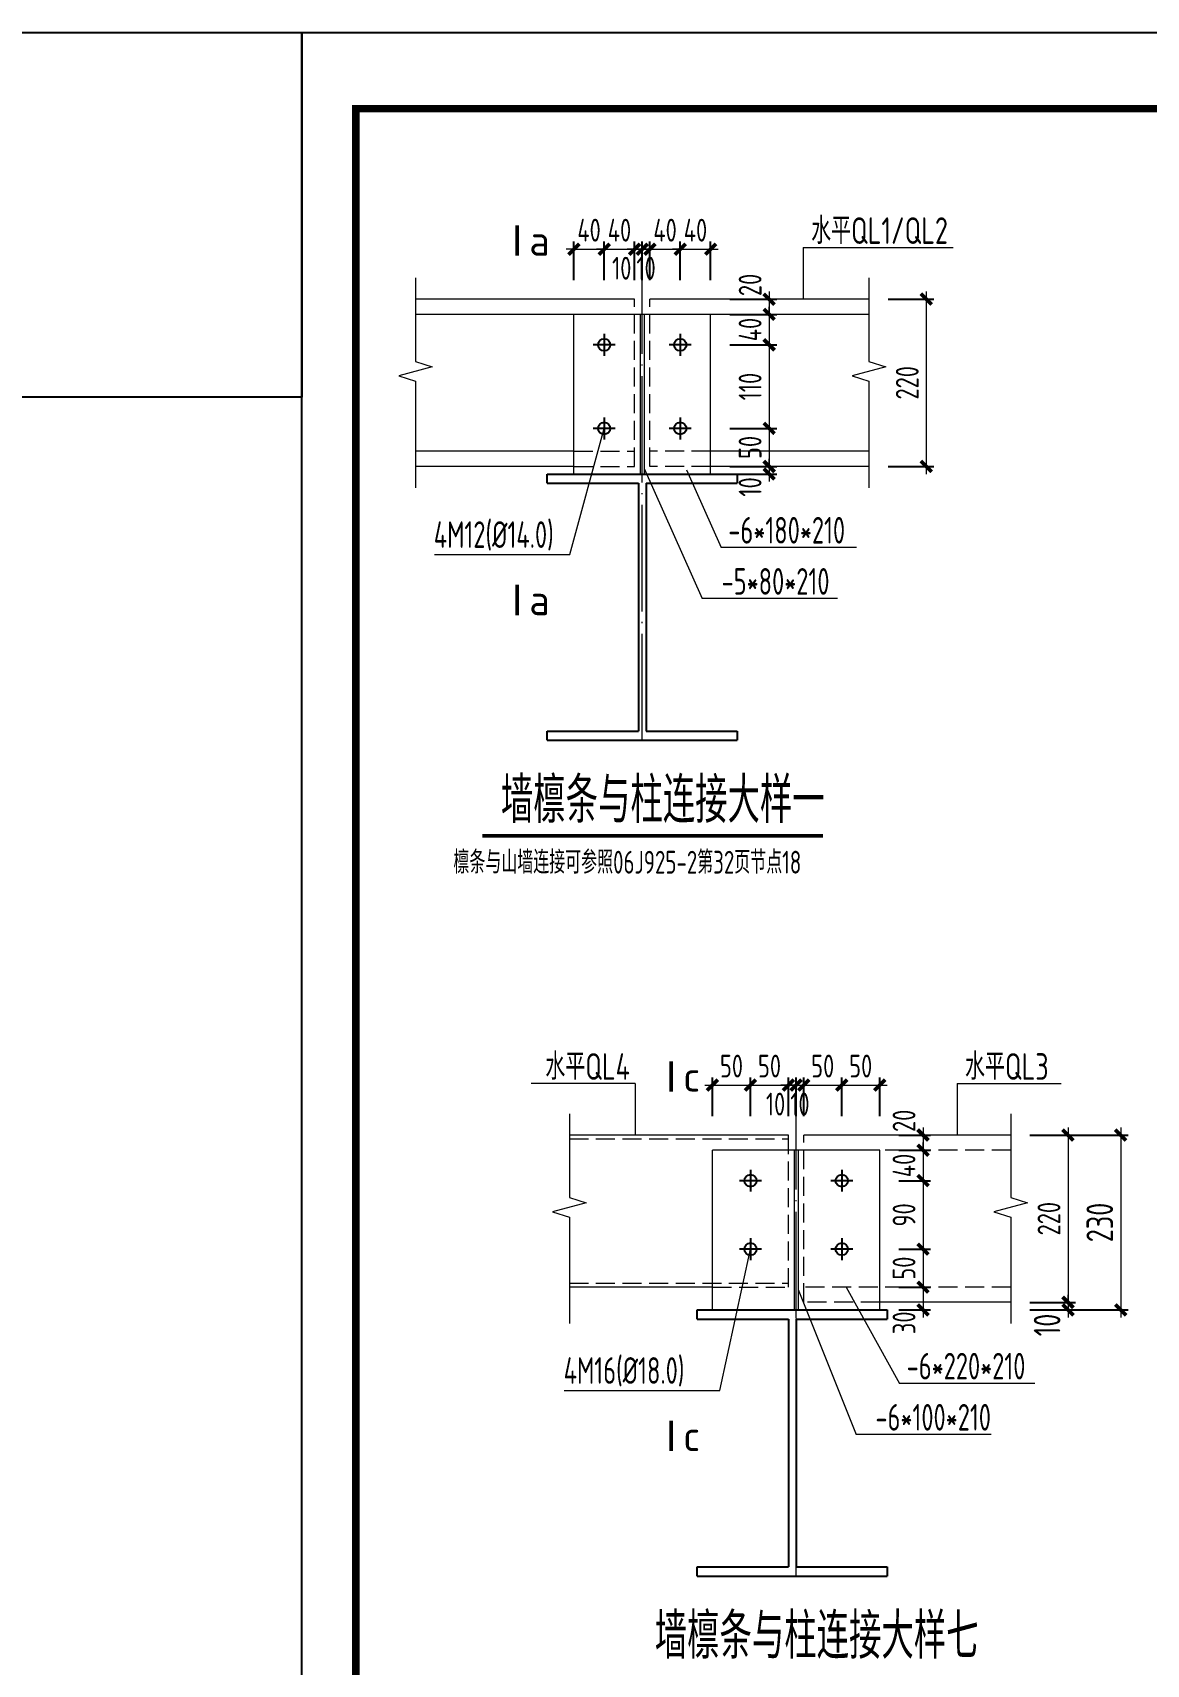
# Model space of a CAD drawing. Extents: x -2746917 to -971774, y -3334247 to -3250358.
# Drawn here: x -1502026 to -1487374, y -3295632 to -3274173 of the extents above; entities that cross this region are included whole.
import ezdxf

# ---------------------------------------------------------------- set-up
doc = ezdxf.new("R2010")
doc.units = 0
doc.header["$LTSCALE"] = 1000
doc.header["$MEASUREMENT"] = 0
doc.header["$PDMODE"] = 35
doc.linetypes.add('DASH', pattern=[0.35, 0.25, -0.1])
doc.linetypes.add('DOTE', pattern=[2.42, 2, -0.2, 0.02, -0.2])
doc.layers.get('0').update_dxf_attribs({"linetype": 'CONTINUOUS'})
doc.layers.get('Defpoints').update_dxf_attribs({"linetype": 'CONTINUOUS'})
for name, color, linetype in [('AXIS', 253, 'DOTE'), ('COLU', 7, 'CONTINUOUS'), ('DIM', 3, 'CONTINUOUS'), ('NUM', 7, 'CONTINUOUS'), ('PUB_TITLE', 4, 'CONTINUOUS'), ('TEXT', 7, 'CONTINUOUS'), ('THICK', 6, 'CONTINUOUS'), ('THIN', 7, 'CONTINUOUS')]:
    doc.layers.add(name, color=color, linetype=linetype)
doc.layers.add('BEAM', color=7, linetype='CONTINUOUS', lineweight=13)
doc.layers.add('yichutu', color=7, linetype='CONTINUOUS', true_color=0xffffff, plot=False)
doc.styles.add('TSSD_Dimension', font='tssdeng.shx', dxfattribs={"width": 0.75, "bigfont": 'Hztxt.shx'})
doc.styles.add('TSSD_Label', font='tssdeng.shx', dxfattribs={"width": 0.75, "bigfont": 'hztxt.shx'})
doc.styles.add('TSSD_Rein', font='Tssdeng.shx', dxfattribs={"width": 0.75, "bigfont": 'hztxt.shx'})
doc.styles.add('正文', font='romans.shx', dxfattribs={"width": 0.71, "bigfont": 'hztxt.shx'})
doc.dimstyles.new('TSSD_10_100', dxfattribs={"dimtxt": 350, "dimasz": 100, "dimexe": 100, "dimexo": 250, "dimgap": 100, "dimtad": 1, "dimdec": 0, "dimlfac": 0.1, "dimzin": 0, "dimdsep": 46, "dimtxsty": 'TSSD_Dimension', "dimblk": 'ARCHTICK', "dimcen": 0, "dimdle": 100, "dimclrt": 7, "dimadec": 0, "dimazin": 0, "dimtfac": 1, "dimtdec": 0, "dimtix": 1, "dimtmove": 2, "dimatfit": 3, "dimldrblk": 'ARCHTICK', "dimfxl": 1, "dimtolj": 1, "dimtzin": 0, "dimlwd": 5, "dimarcsym": 0})

# ---------------------------------------------------------------- blocks, each defined once
blk = doc.blocks.new('A$C5D1D5D61')
at = {"layer": 'COLU', "linetype": 'ByBlock'}
for p, q in [((-57.7, 22.6), (192.3, 22.6)), ((-57.7, 10.6), (-57.7, 22.6)), ((192.3, 22.6), (192.3, 10.6)), ((-57.7, 10.6), (62.3, 10.6)), ((62.3, 10.6), (62.3, -315.4)), ((72.3, 10.6), (72.3, -315.4)), ((72.3, 10.6), (192.3, 10.6)), ((-57.7, -315.4), (62.3, -315.4)), ((-57.7, -327.4), (-57.7, -315.4)), ((72.3, -315.4), (192.3, -315.4)), ((192.3, -315.4), (192.3, -327.4)), ((-57.7, -327.4), (192.3, -327.4))]:
    blk.add_line(p, q, dxfattribs=at)
blk = doc.blocks.new('A$C3073000E')
at = {"layer": 'THIN', "color": 1}
for p, q in [((116, 1), (-172, 1)), ((-28, 145), (-28, -143))]:
    blk.add_line(p, q, dxfattribs=at)
blk.add_circle((-28, 1), 80, dxfattribs=at)
blk = doc.blocks.new('_ArchTick')
at = {"color": 0, "const_width": 0.5}
blk.add_lwpolyline([(-0.71, -0.71), (0.71, 0.71)], dxfattribs=at)
blk = doc.blocks.new('*D1969')
at = {"layer": 'Defpoints', "color": 0}
for p in [(-1491023, -3277678), (-1491023, -3279878), (-1490270, -3279878)]:
    blk.add_point(p, dxfattribs=at)
at = {"layer": 'DIM', "color": 0, "lineweight": 5}
blk.add_line((-1490270, -3277578), (-1490270, -3279978), dxfattribs=at)
at = {"layer": 'DIM', "color": 0, "lineweight": -2}
for p, q in [((-1490773, -3277678), (-1490170, -3277678)), ((-1490773, -3279878), (-1490170, -3279878))]:
    blk.add_line(p, q, dxfattribs=at)
at = {"layer": 'DIM', "color": 0, "lineweight": 5, "xscale": 100, "yscale": 100, "zscale": 100}
for p, rotation in [((-1490270, -3277678), 90), ((-1490270, -3279878), 270)]:
    blk.add_blockref('_ArchTick', p, dxfattribs=dict(at, rotation=rotation))
at = {"layer": 'DIM', "color": 7, "insert": (-1490520, -3278778), "char_height": 300, "attachment_point": 5, "rotation": 90, "style": 'TSSD_Dimension'}
blk.add_mtext('\\A1;220', dxfattribs=at)
blk = doc.blocks.new('*D1982')
at = {"layer": 'Defpoints', "color": 0}
for p in [(-1493106, -3277678), (-1493106, -3277878), (-1492337, -3277878)]:
    blk.add_point(p, dxfattribs=at)
at = {"layer": 'DIM', "color": 0, "lineweight": 5}
blk.add_line((-1492337, -3277578), (-1492337, -3277978), dxfattribs=at)
at = {"layer": 'DIM', "color": 0, "lineweight": -2}
for p, q in [((-1492856, -3277678), (-1492237, -3277678)), ((-1492856, -3277878), (-1492237, -3277878))]:
    blk.add_line(p, q, dxfattribs=at)
at = {"layer": 'DIM', "color": 0, "lineweight": 5, "xscale": 100, "yscale": 100, "zscale": 100}
for p, rotation in [((-1492337, -3277678), 90), ((-1492337, -3277878), 270)]:
    blk.add_blockref('_ArchTick', p, dxfattribs=dict(at, rotation=rotation))
at = {"layer": 'DIM', "color": 7, "insert": (-1492587, -3277491), "char_height": 300, "attachment_point": 5, "rotation": 90, "style": 'TSSD_Dimension'}
blk.add_mtext('\\A1;20', dxfattribs=at)
blk = doc.blocks.new('*D1983')
at = {"layer": 'Defpoints', "color": 0}
for p in [(-1493106, -3277878), (-1493106, -3278278), (-1492337, -3278278)]:
    blk.add_point(p, dxfattribs=at)
at = {"layer": 'DIM', "color": 0, "lineweight": 5}
for p, q in [((-1492337, -3277878), (-1492337, -3277778)), ((-1492337, -3277878), (-1492337, -3278278)), ((-1492337, -3278278), (-1492337, -3278378))]:
    blk.add_line(p, q, dxfattribs=at)
at = {"layer": 'DIM', "color": 0, "lineweight": -2}
for p, q in [((-1492856, -3277878), (-1492237, -3277878)), ((-1492856, -3278278), (-1492237, -3278278))]:
    blk.add_line(p, q, dxfattribs=at)
at = {"layer": 'DIM', "color": 0, "lineweight": 5, "xscale": 100, "yscale": 100, "zscale": 100}
for p, rotation in [((-1492337, -3277878), 270), ((-1492337, -3278278), 90)]:
    blk.add_blockref('_ArchTick', p, dxfattribs=dict(at, rotation=rotation))
at = {"layer": 'DIM', "color": 7, "insert": (-1492587, -3278078), "char_height": 300, "attachment_point": 5, "rotation": 90, "style": 'TSSD_Dimension'}
blk.add_mtext('\\A1;40', dxfattribs=at)
blk = doc.blocks.new('*D1984')
at = {"layer": 'Defpoints', "color": 0}
for p in [(-1493106, -3278278), (-1493106, -3279378), (-1492337, -3279378)]:
    blk.add_point(p, dxfattribs=at)
at = {"layer": 'DIM', "color": 0, "lineweight": -2}
for p, q in [((-1492856, -3278278), (-1492237, -3278278)), ((-1492856, -3279378), (-1492237, -3279378))]:
    blk.add_line(p, q, dxfattribs=at)
at = {"layer": 'DIM', "color": 0, "lineweight": 5}
blk.add_line((-1492337, -3278178), (-1492337, -3279478), dxfattribs=at)
at = {"layer": 'DIM', "color": 0, "lineweight": 5, "xscale": 100, "yscale": 100, "zscale": 100}
for p, rotation in [((-1492337, -3278278), 90), ((-1492337, -3279378), 270)]:
    blk.add_blockref('_ArchTick', p, dxfattribs=dict(at, rotation=rotation))
at = {"layer": 'DIM', "color": 7, "insert": (-1492587, -3278828), "char_height": 300, "attachment_point": 5, "rotation": 90, "style": 'TSSD_Dimension'}
blk.add_mtext('\\A1;110', dxfattribs=at)
blk = doc.blocks.new('*D1985')
at = {"layer": 'Defpoints', "color": 0}
for p in [(-1493106, -3279378), (-1493106, -3279878), (-1492337, -3279878)]:
    blk.add_point(p, dxfattribs=at)
at = {"layer": 'DIM', "color": 0, "lineweight": 5}
blk.add_line((-1492337, -3279278), (-1492337, -3279978), dxfattribs=at)
at = {"layer": 'DIM', "color": 0, "lineweight": -2}
for p, q in [((-1492856, -3279378), (-1492237, -3279378)), ((-1492856, -3279878), (-1492237, -3279878))]:
    blk.add_line(p, q, dxfattribs=at)
at = {"layer": 'DIM', "color": 0, "lineweight": 5, "xscale": 100, "yscale": 100, "zscale": 100}
for p, rotation in [((-1492337, -3279378), 90), ((-1492337, -3279878), 270)]:
    blk.add_blockref('_ArchTick', p, dxfattribs=dict(at, rotation=rotation))
at = {"layer": 'DIM', "color": 7, "insert": (-1492587, -3279628), "char_height": 300, "attachment_point": 5, "rotation": 90, "style": 'TSSD_Dimension'}
blk.add_mtext('\\A1;50', dxfattribs=at)
blk = doc.blocks.new('*D1986')
at = {"layer": 'Defpoints', "color": 0}
for p in [(-1493106, -3279878), (-1493106, -3279978), (-1492337, -3279978)]:
    blk.add_point(p, dxfattribs=at)
at = {"layer": 'DIM', "color": 0, "lineweight": 5}
for p, q in [((-1492337, -3279878), (-1492337, -3279778)), ((-1492337, -3279878), (-1492337, -3279978)), ((-1492337, -3279978), (-1492337, -3280078))]:
    blk.add_line(p, q, dxfattribs=at)
at = {"layer": 'DIM', "color": 0, "lineweight": -2}
for p, q in [((-1492856, -3279878), (-1492237, -3279878)), ((-1492856, -3279978), (-1492237, -3279978))]:
    blk.add_line(p, q, dxfattribs=at)
at = {"layer": 'DIM', "color": 0, "lineweight": 5, "xscale": 100, "yscale": 100, "zscale": 100}
for p, rotation in [((-1492337, -3279878), 270), ((-1492337, -3279978), 90)]:
    blk.add_blockref('_ArchTick', p, dxfattribs=dict(at, rotation=rotation))
at = {"layer": 'DIM', "color": 7, "insert": (-1492587, -3280148), "char_height": 300, "attachment_point": 5, "rotation": 90, "style": 'TSSD_Dimension'}
blk.add_mtext('\\A1;10', dxfattribs=at)
blk = doc.blocks.new('*D1992')
at = {"layer": 'Defpoints', "color": 0}
for p in [(-1494506, -3277021), (-1494906, -3277678), (-1494506, -3277678)]:
    blk.add_point(p, dxfattribs=at)
at = {"layer": 'DIM', "color": 0, "lineweight": -2}
for p, q in [((-1494906, -3277428), (-1494906, -3276921)), ((-1494506, -3277428), (-1494506, -3276921))]:
    blk.add_line(p, q, dxfattribs=at)
at = {"layer": 'DIM', "color": 0, "lineweight": 5}
for p, q in [((-1494906, -3277021), (-1495006, -3277021)), ((-1494906, -3277021), (-1494506, -3277021)), ((-1494506, -3277021), (-1494406, -3277021))]:
    blk.add_line(p, q, dxfattribs=at)
at = {"layer": 'DIM', "color": 0, "lineweight": 5, "xscale": 100, "yscale": 100, "zscale": 100}
blk.add_blockref('_ArchTick', (-1494906, -3277021), dxfattribs=at)
at = {"layer": 'DIM', "color": 0, "lineweight": 5, "xscale": 100, "yscale": 100, "zscale": 100, "rotation": 180}
blk.add_blockref('_ArchTick', (-1494506, -3277021), dxfattribs=at)
at = {"layer": 'DIM', "color": 7, "insert": (-1494706, -3276771), "char_height": 300, "attachment_point": 5, "style": 'TSSD_Dimension'}
blk.add_mtext('\\A1;40', dxfattribs=at)
blk = doc.blocks.new('*D1993')
at = {"layer": 'Defpoints', "color": 0}
for p in [(-1494106, -3277021), (-1494506, -3277678), (-1494106, -3277678)]:
    blk.add_point(p, dxfattribs=at)
at = {"layer": 'DIM', "color": 0, "lineweight": -2}
for p, q in [((-1494506, -3277428), (-1494506, -3276921)), ((-1494106, -3277428), (-1494106, -3276921))]:
    blk.add_line(p, q, dxfattribs=at)
at = {"layer": 'DIM', "color": 0, "lineweight": 5}
for p, q in [((-1494506, -3277021), (-1494606, -3277021)), ((-1494506, -3277021), (-1494106, -3277021)), ((-1494106, -3277021), (-1494006, -3277021))]:
    blk.add_line(p, q, dxfattribs=at)
at = {"layer": 'DIM', "color": 0, "lineweight": 5, "xscale": 100, "yscale": 100, "zscale": 100}
blk.add_blockref('_ArchTick', (-1494506, -3277021), dxfattribs=at)
at = {"layer": 'DIM', "color": 0, "lineweight": 5, "xscale": 100, "yscale": 100, "zscale": 100, "rotation": 180}
blk.add_blockref('_ArchTick', (-1494106, -3277021), dxfattribs=at)
at = {"layer": 'DIM', "color": 7, "insert": (-1494306, -3276771), "char_height": 300, "attachment_point": 5, "style": 'TSSD_Dimension'}
blk.add_mtext('\\A1;40', dxfattribs=at)
blk = doc.blocks.new('*D1994')
at = {"layer": 'Defpoints', "color": 0}
for p in [(-1494006, -3277021), (-1494106, -3277678), (-1494006, -3277678)]:
    blk.add_point(p, dxfattribs=at)
at = {"layer": 'DIM', "color": 0, "lineweight": -2}
for p, q in [((-1494106, -3277428), (-1494106, -3276921)), ((-1494006, -3277428), (-1494006, -3276921))]:
    blk.add_line(p, q, dxfattribs=at)
at = {"layer": 'DIM', "color": 0, "lineweight": 5}
for p, q in [((-1494106, -3277021), (-1494206, -3277021)), ((-1494106, -3277021), (-1494006, -3277021)), ((-1494006, -3277021), (-1493906, -3277021))]:
    blk.add_line(p, q, dxfattribs=at)
at = {"layer": 'DIM', "color": 0, "lineweight": 5, "xscale": 100, "yscale": 100, "zscale": 100}
blk.add_blockref('_ArchTick', (-1494106, -3277021), dxfattribs=at)
at = {"layer": 'DIM', "color": 0, "lineweight": 5, "xscale": 100, "yscale": 100, "zscale": 100, "rotation": 180}
blk.add_blockref('_ArchTick', (-1494006, -3277021), dxfattribs=at)
at = {"layer": 'DIM', "color": 7, "insert": (-1494276, -3277271), "char_height": 300, "attachment_point": 5, "style": 'TSSD_Dimension'}
blk.add_mtext('\\A1;10', dxfattribs=at)
blk = doc.blocks.new('*D1995')
at = {"layer": 'Defpoints', "color": 0}
for p in [(-1493906, -3277021), (-1494006, -3277678), (-1493906, -3277678)]:
    blk.add_point(p, dxfattribs=at)
at = {"layer": 'DIM', "color": 0, "lineweight": -2}
for p, q in [((-1494006, -3277428), (-1494006, -3276921)), ((-1493906, -3277428), (-1493906, -3276921))]:
    blk.add_line(p, q, dxfattribs=at)
at = {"layer": 'DIM', "color": 0, "lineweight": 5}
for p, q in [((-1494006, -3277021), (-1494106, -3277021)), ((-1494006, -3277021), (-1493906, -3277021)), ((-1493906, -3277021), (-1493806, -3277021))]:
    blk.add_line(p, q, dxfattribs=at)
at = {"layer": 'DIM', "color": 0, "lineweight": 5, "xscale": 100, "yscale": 100, "zscale": 100}
blk.add_blockref('_ArchTick', (-1494006, -3277021), dxfattribs=at)
at = {"layer": 'DIM', "color": 0, "lineweight": 5, "xscale": 100, "yscale": 100, "zscale": 100, "rotation": 180}
blk.add_blockref('_ArchTick', (-1493906, -3277021), dxfattribs=at)
at = {"layer": 'DIM', "color": 7, "insert": (-1493956, -3277271), "char_height": 300, "attachment_point": 5, "style": 'TSSD_Dimension'}
blk.add_mtext('\\A1;10', dxfattribs=at)
blk = doc.blocks.new('*D1996')
at = {"layer": 'Defpoints', "color": 0}
for p in [(-1493506, -3277021), (-1493906, -3277678), (-1493506, -3277678)]:
    blk.add_point(p, dxfattribs=at)
at = {"layer": 'DIM', "color": 0, "lineweight": -2}
for p, q in [((-1493906, -3277428), (-1493906, -3276921)), ((-1493506, -3277428), (-1493506, -3276921))]:
    blk.add_line(p, q, dxfattribs=at)
at = {"layer": 'DIM', "color": 0, "lineweight": 5}
for p, q in [((-1493906, -3277021), (-1494006, -3277021)), ((-1493906, -3277021), (-1493506, -3277021)), ((-1493506, -3277021), (-1493406, -3277021))]:
    blk.add_line(p, q, dxfattribs=at)
at = {"layer": 'DIM', "color": 0, "lineweight": 5, "xscale": 100, "yscale": 100, "zscale": 100}
blk.add_blockref('_ArchTick', (-1493906, -3277021), dxfattribs=at)
at = {"layer": 'DIM', "color": 0, "lineweight": 5, "xscale": 100, "yscale": 100, "zscale": 100, "rotation": 180}
blk.add_blockref('_ArchTick', (-1493506, -3277021), dxfattribs=at)
at = {"layer": 'DIM', "color": 7, "insert": (-1493706, -3276771), "char_height": 300, "attachment_point": 5, "style": 'TSSD_Dimension'}
blk.add_mtext('\\A1;40', dxfattribs=at)
blk = doc.blocks.new('*D1997')
at = {"layer": 'Defpoints', "color": 0}
for p in [(-1493106, -3277021), (-1493506, -3277678), (-1493106, -3277678)]:
    blk.add_point(p, dxfattribs=at)
at = {"layer": 'DIM', "color": 0, "lineweight": -2}
for p, q in [((-1493506, -3277428), (-1493506, -3276921)), ((-1493106, -3277428), (-1493106, -3276921))]:
    blk.add_line(p, q, dxfattribs=at)
at = {"layer": 'DIM', "color": 0, "lineweight": 5}
for p, q in [((-1493506, -3277021), (-1493606, -3277021)), ((-1493506, -3277021), (-1493106, -3277021)), ((-1493106, -3277021), (-1493006, -3277021))]:
    blk.add_line(p, q, dxfattribs=at)
at = {"layer": 'DIM', "color": 0, "lineweight": 5, "xscale": 100, "yscale": 100, "zscale": 100}
blk.add_blockref('_ArchTick', (-1493506, -3277021), dxfattribs=at)
at = {"layer": 'DIM', "color": 0, "lineweight": 5, "xscale": 100, "yscale": 100, "zscale": 100, "rotation": 180}
blk.add_blockref('_ArchTick', (-1493106, -3277021), dxfattribs=at)
at = {"layer": 'DIM', "color": 7, "insert": (-1493306, -3276771), "char_height": 300, "attachment_point": 5, "style": 'TSSD_Dimension'}
blk.add_mtext('\\A1;40', dxfattribs=at)
blk = doc.blocks.new('*D2216')
at = {"layer": 'Defpoints', "color": 0}
for p in [(-1489159, -3288671), (-1489159, -3290871, 173), (-1488405, -3290871)]:
    blk.add_point(p, dxfattribs=at)
at = {"layer": 'DIM', "color": 0, "lineweight": 5}
blk.add_line((-1488405, -3288571), (-1488405, -3290971), dxfattribs=at)
at = {"layer": 'DIM', "color": 0, "lineweight": -2}
for p, q in [((-1488909, -3288671), (-1488305, -3288671)), ((-1488909, -3290871), (-1488305, -3290871))]:
    blk.add_line(p, q, dxfattribs=at)
at = {"layer": 'DIM', "color": 0, "lineweight": 5, "xscale": 100, "yscale": 100, "zscale": 100}
for p, rotation in [((-1488405, -3288671), 90), ((-1488405, -3290871), 270)]:
    blk.add_blockref('_ArchTick', p, dxfattribs=dict(at, rotation=rotation))
at = {"layer": 'DIM', "color": 7, "insert": (-1488655, -3289771), "char_height": 300, "attachment_point": 5, "rotation": 90, "style": 'TSSD_Dimension'}
blk.add_mtext('\\A1;220', dxfattribs=at)
blk = doc.blocks.new('*D2217')
at = {"layer": 'Defpoints', "color": 0}
for p in [(-1490882, -3288671), (-1490882, -3288871), (-1490312, -3288871)]:
    blk.add_point(p, dxfattribs=at)
at = {"layer": 'DIM', "color": 0, "lineweight": 5}
blk.add_line((-1490312, -3288571), (-1490312, -3288971), dxfattribs=at)
at = {"layer": 'DIM', "color": 0, "lineweight": -2}
for p, q in [((-1490632, -3288671), (-1490212, -3288671)), ((-1490632, -3288871), (-1490212, -3288871))]:
    blk.add_line(p, q, dxfattribs=at)
at = {"layer": 'DIM', "color": 0, "lineweight": 5, "xscale": 100, "yscale": 100, "zscale": 100}
for p, rotation in [((-1490312, -3288671), 90), ((-1490312, -3288871), 270)]:
    blk.add_blockref('_ArchTick', p, dxfattribs=dict(at, rotation=rotation))
at = {"layer": 'DIM', "color": 7, "insert": (-1490562, -3288484), "char_height": 300, "attachment_point": 5, "rotation": 90, "style": 'TSSD_Dimension'}
blk.add_mtext('\\A1;20', dxfattribs=at)
blk = doc.blocks.new('*D2218')
at = {"layer": 'Defpoints', "color": 0}
for p in [(-1490882, -3288871), (-1490882, -3289271), (-1490312, -3289271)]:
    blk.add_point(p, dxfattribs=at)
at = {"layer": 'DIM', "color": 0, "lineweight": 5}
for p, q in [((-1490312, -3288871), (-1490312, -3288771)), ((-1490312, -3288871), (-1490312, -3289271)), ((-1490312, -3289271), (-1490312, -3289371))]:
    blk.add_line(p, q, dxfattribs=at)
at = {"layer": 'DIM', "color": 0, "lineweight": -2}
for p, q in [((-1490632, -3288871), (-1490212, -3288871)), ((-1490632, -3289271), (-1490212, -3289271))]:
    blk.add_line(p, q, dxfattribs=at)
at = {"layer": 'DIM', "color": 0, "lineweight": 5, "xscale": 100, "yscale": 100, "zscale": 100}
for p, rotation in [((-1490312, -3288871), 270), ((-1490312, -3289271), 90)]:
    blk.add_blockref('_ArchTick', p, dxfattribs=dict(at, rotation=rotation))
at = {"layer": 'DIM', "color": 7, "insert": (-1490562, -3289071), "char_height": 300, "attachment_point": 5, "rotation": 90, "style": 'TSSD_Dimension'}
blk.add_mtext('\\A1;40', dxfattribs=at)
blk = doc.blocks.new('*D2219')
at = {"layer": 'Defpoints', "color": 0}
for p in [(-1490882, -3289271), (-1490882, -3290171), (-1490312, -3290171)]:
    blk.add_point(p, dxfattribs=at)
at = {"layer": 'DIM', "color": 0, "lineweight": 5}
blk.add_line((-1490312, -3289171), (-1490312, -3290271), dxfattribs=at)
at = {"layer": 'DIM', "color": 0, "lineweight": -2}
for p, q in [((-1490632, -3289271), (-1490212, -3289271)), ((-1490632, -3290171), (-1490212, -3290171))]:
    blk.add_line(p, q, dxfattribs=at)
at = {"layer": 'DIM', "color": 0, "lineweight": 5, "xscale": 100, "yscale": 100, "zscale": 100}
for p, rotation in [((-1490312, -3289271), 90), ((-1490312, -3290171), 270)]:
    blk.add_blockref('_ArchTick', p, dxfattribs=dict(at, rotation=rotation))
at = {"layer": 'DIM', "color": 7, "insert": (-1490562, -3289721), "char_height": 300, "attachment_point": 5, "rotation": 90, "style": 'TSSD_Dimension'}
blk.add_mtext('\\A1;90', dxfattribs=at)
blk = doc.blocks.new('*D2220')
at = {"layer": 'Defpoints', "color": 0}
for p in [(-1490882, -3290171), (-1490882, -3290671), (-1490312, -3290671)]:
    blk.add_point(p, dxfattribs=at)
at = {"layer": 'DIM', "color": 0, "lineweight": 5}
blk.add_line((-1490312, -3290071), (-1490312, -3290771), dxfattribs=at)
at = {"layer": 'DIM', "color": 0, "lineweight": -2}
for p, q in [((-1490632, -3290171), (-1490212, -3290171)), ((-1490632, -3290671), (-1490212, -3290671))]:
    blk.add_line(p, q, dxfattribs=at)
at = {"layer": 'DIM', "color": 0, "lineweight": 5, "xscale": 100, "yscale": 100, "zscale": 100}
for p, rotation in [((-1490312, -3290171), 90), ((-1490312, -3290671), 270)]:
    blk.add_blockref('_ArchTick', p, dxfattribs=dict(at, rotation=rotation))
at = {"layer": 'DIM', "color": 7, "insert": (-1490562, -3290421), "char_height": 300, "attachment_point": 5, "rotation": 90, "style": 'TSSD_Dimension'}
blk.add_mtext('\\A1;50', dxfattribs=at)
blk = doc.blocks.new('*D2221')
at = {"layer": 'Defpoints', "color": 0}
for p in [(-1490882, -3290671), (-1490882, -3290971), (-1490312, -3290971)]:
    blk.add_point(p, dxfattribs=at)
at = {"layer": 'DIM', "color": 0, "lineweight": -2}
for p, q in [((-1490632, -3290671), (-1490212, -3290671)), ((-1490632, -3290971), (-1490212, -3290971))]:
    blk.add_line(p, q, dxfattribs=at)
at = {"layer": 'DIM', "color": 0, "lineweight": 5}
blk.add_line((-1490312, -3290571), (-1490312, -3291071), dxfattribs=at)
at = {"layer": 'DIM', "color": 0, "lineweight": 5, "xscale": 100, "yscale": 100, "zscale": 100}
for p, rotation in [((-1490312, -3290671), 90), ((-1490312, -3290971), 270)]:
    blk.add_blockref('_ArchTick', p, dxfattribs=dict(at, rotation=rotation))
at = {"layer": 'DIM', "color": 7, "insert": (-1490562, -3291140), "char_height": 300, "attachment_point": 5, "rotation": 90, "style": 'TSSD_Dimension'}
blk.add_mtext('\\A1;30', dxfattribs=at)
blk = doc.blocks.new('*D2222')
at = {"layer": 'Defpoints', "color": 0}
for p in [(-1492582, -3288014), (-1493082, -3288671), (-1492582, -3288671)]:
    blk.add_point(p, dxfattribs=at)
at = {"layer": 'DIM', "color": 0, "lineweight": -2}
for p, q in [((-1493082, -3288421), (-1493082, -3287914)), ((-1492582, -3288421), (-1492582, -3287914))]:
    blk.add_line(p, q, dxfattribs=at)
at = {"layer": 'DIM', "color": 0, "lineweight": 5}
blk.add_line((-1493182, -3288014), (-1492482, -3288014), dxfattribs=at)
at = {"layer": 'DIM', "color": 0, "lineweight": 5, "xscale": 100, "yscale": 100, "zscale": 100, "rotation": 180}
blk.add_blockref('_ArchTick', (-1493082, -3288014), dxfattribs=at)
at = {"layer": 'DIM', "color": 0, "lineweight": 5, "xscale": 100, "yscale": 100, "zscale": 100}
blk.add_blockref('_ArchTick', (-1492582, -3288014), dxfattribs=at)
at = {"layer": 'DIM', "color": 7, "insert": (-1492832, -3287764), "char_height": 300, "attachment_point": 5, "style": 'TSSD_Dimension'}
blk.add_mtext('\\A1;50', dxfattribs=at)
blk = doc.blocks.new('*D2223')
at = {"layer": 'Defpoints', "color": 0}
for p in [(-1492082, -3288014), (-1492582, -3288671), (-1492082, -3288671)]:
    blk.add_point(p, dxfattribs=at)
at = {"layer": 'DIM', "color": 0, "lineweight": -2}
for p, q in [((-1492582, -3288421), (-1492582, -3287914)), ((-1492082, -3288421), (-1492082, -3287914))]:
    blk.add_line(p, q, dxfattribs=at)
at = {"layer": 'DIM', "color": 0, "lineweight": 5}
blk.add_line((-1492682, -3288014), (-1491982, -3288014), dxfattribs=at)
at = {"layer": 'DIM', "color": 0, "lineweight": 5, "xscale": 100, "yscale": 100, "zscale": 100, "rotation": 180}
blk.add_blockref('_ArchTick', (-1492582, -3288014), dxfattribs=at)
at = {"layer": 'DIM', "color": 0, "lineweight": 5, "xscale": 100, "yscale": 100, "zscale": 100}
blk.add_blockref('_ArchTick', (-1492082, -3288014), dxfattribs=at)
at = {"layer": 'DIM', "color": 7, "insert": (-1492332, -3287764), "char_height": 300, "attachment_point": 5, "style": 'TSSD_Dimension'}
blk.add_mtext('\\A1;50', dxfattribs=at)
blk = doc.blocks.new('*D2224')
at = {"layer": 'Defpoints', "color": 0}
for p in [(-1491982, -3288014), (-1492082, -3288671), (-1491982, -3288671)]:
    blk.add_point(p, dxfattribs=at)
at = {"layer": 'DIM', "color": 0, "lineweight": -2}
for p, q in [((-1492082, -3288421), (-1492082, -3287914)), ((-1491982, -3288421), (-1491982, -3287914))]:
    blk.add_line(p, q, dxfattribs=at)
at = {"layer": 'DIM', "color": 0, "lineweight": 5}
for p, q in [((-1492082, -3288014), (-1492182, -3288014)), ((-1492082, -3288014), (-1491982, -3288014)), ((-1491982, -3288014), (-1491882, -3288014))]:
    blk.add_line(p, q, dxfattribs=at)
at = {"layer": 'DIM', "color": 0, "lineweight": 5, "xscale": 100, "yscale": 100, "zscale": 100}
blk.add_blockref('_ArchTick', (-1492082, -3288014), dxfattribs=at)
at = {"layer": 'DIM', "color": 0, "lineweight": 5, "xscale": 100, "yscale": 100, "zscale": 100, "rotation": 180}
blk.add_blockref('_ArchTick', (-1491982, -3288014), dxfattribs=at)
at = {"layer": 'DIM', "color": 7, "insert": (-1492252, -3288264), "char_height": 300, "attachment_point": 5, "style": 'TSSD_Dimension'}
blk.add_mtext('\\A1;10', dxfattribs=at)
blk = doc.blocks.new('*D2225')
at = {"layer": 'Defpoints', "color": 0}
for p in [(-1491882, -3288014), (-1491982, -3288671), (-1491882, -3288671)]:
    blk.add_point(p, dxfattribs=at)
at = {"layer": 'DIM', "color": 0, "lineweight": -2}
for p, q in [((-1491982, -3288421), (-1491982, -3287914)), ((-1491882, -3288421), (-1491882, -3287914))]:
    blk.add_line(p, q, dxfattribs=at)
at = {"layer": 'DIM', "color": 0, "lineweight": 5}
for p, q in [((-1491982, -3288014), (-1492082, -3288014)), ((-1491982, -3288014), (-1491882, -3288014)), ((-1491882, -3288014), (-1491782, -3288014))]:
    blk.add_line(p, q, dxfattribs=at)
at = {"layer": 'DIM', "color": 0, "lineweight": 5, "xscale": 100, "yscale": 100, "zscale": 100}
blk.add_blockref('_ArchTick', (-1491982, -3288014), dxfattribs=at)
at = {"layer": 'DIM', "color": 0, "lineweight": 5, "xscale": 100, "yscale": 100, "zscale": 100, "rotation": 180}
blk.add_blockref('_ArchTick', (-1491882, -3288014), dxfattribs=at)
at = {"layer": 'DIM', "color": 7, "insert": (-1491932, -3288264), "char_height": 300, "attachment_point": 5, "style": 'TSSD_Dimension'}
blk.add_mtext('\\A1;10', dxfattribs=at)
blk = doc.blocks.new('*D2226')
at = {"layer": 'Defpoints', "color": 0}
for p in [(-1491382, -3288014), (-1491882, -3288671), (-1491382, -3288671)]:
    blk.add_point(p, dxfattribs=at)
at = {"layer": 'DIM', "color": 0, "lineweight": -2}
for p, q in [((-1491882, -3288421), (-1491882, -3287914)), ((-1491382, -3288421), (-1491382, -3287914))]:
    blk.add_line(p, q, dxfattribs=at)
at = {"layer": 'DIM', "color": 0, "lineweight": 5}
blk.add_line((-1491982, -3288014), (-1491282, -3288014), dxfattribs=at)
at = {"layer": 'DIM', "color": 0, "lineweight": 5, "xscale": 100, "yscale": 100, "zscale": 100, "rotation": 180}
blk.add_blockref('_ArchTick', (-1491882, -3288014), dxfattribs=at)
at = {"layer": 'DIM', "color": 0, "lineweight": 5, "xscale": 100, "yscale": 100, "zscale": 100}
blk.add_blockref('_ArchTick', (-1491382, -3288014), dxfattribs=at)
at = {"layer": 'DIM', "color": 7, "insert": (-1491632, -3287764), "char_height": 300, "attachment_point": 5, "style": 'TSSD_Dimension'}
blk.add_mtext('\\A1;50', dxfattribs=at)
blk = doc.blocks.new('*D2227')
at = {"layer": 'Defpoints', "color": 0}
for p in [(-1490882, -3288014), (-1491382, -3288671), (-1490882, -3288671)]:
    blk.add_point(p, dxfattribs=at)
at = {"layer": 'DIM', "color": 0, "lineweight": -2}
for p, q in [((-1491382, -3288421), (-1491382, -3287914)), ((-1490882, -3288421), (-1490882, -3287914))]:
    blk.add_line(p, q, dxfattribs=at)
at = {"layer": 'DIM', "color": 0, "lineweight": 5}
blk.add_line((-1491482, -3288014), (-1490782, -3288014), dxfattribs=at)
at = {"layer": 'DIM', "color": 0, "lineweight": 5, "xscale": 100, "yscale": 100, "zscale": 100, "rotation": 180}
blk.add_blockref('_ArchTick', (-1491382, -3288014), dxfattribs=at)
at = {"layer": 'DIM', "color": 0, "lineweight": 5, "xscale": 100, "yscale": 100, "zscale": 100}
blk.add_blockref('_ArchTick', (-1490882, -3288014), dxfattribs=at)
at = {"layer": 'DIM', "color": 7, "insert": (-1491132, -3287764), "char_height": 300, "attachment_point": 5, "style": 'TSSD_Dimension'}
blk.add_mtext('\\A1;50', dxfattribs=at)
blk = doc.blocks.new('*D2266')
at = {"layer": 'Defpoints', "color": 0, "ltscale": 1.5}
for p in [(-1489159, -3290871), (-1489159, -3290971), (-1488405, -3290971)]:
    blk.add_point(p, dxfattribs=at)
at = {"layer": 'DIM', "color": 0, "lineweight": -2, "ltscale": 1.5}
for p, q in [((-1488909, -3290871), (-1488305, -3290871)), ((-1488909, -3290971), (-1488305, -3290971))]:
    blk.add_line(p, q, dxfattribs=at)
at = {"layer": 'DIM', "color": 0, "lineweight": 5, "ltscale": 1.5}
for p, q in [((-1488405, -3290871), (-1488405, -3290771)), ((-1488405, -3290871), (-1488405, -3290971)), ((-1488405, -3290971), (-1488405, -3291071))]:
    blk.add_line(p, q, dxfattribs=at)
at = {"layer": 'DIM', "color": 0, "lineweight": 5, "ltscale": 1.5, "xscale": 100, "yscale": 100, "zscale": 100}
for p, rotation in [((-1488405, -3290871), 270), ((-1488405, -3290971), 90)]:
    blk.add_blockref('_ArchTick', p, dxfattribs=dict(at, rotation=rotation))
at = {"layer": 'DIM', "color": 7, "ltscale": 1.5, "insert": (-1488680, -3291169), "char_height": 350, "attachment_point": 5, "rotation": 90, "style": 'TSSD_Dimension'}
blk.add_mtext('\\A1;10', dxfattribs=at)
blk = doc.blocks.new('*D2267')
at = {"layer": 'Defpoints', "color": 0, "ltscale": 1.5}
for p in [(-1489159, -3288671), (-1489159, -3290971), (-1487712, -3290971)]:
    blk.add_point(p, dxfattribs=at)
at = {"layer": 'DIM', "color": 0, "lineweight": 5, "ltscale": 1.5}
blk.add_line((-1487712, -3288571), (-1487712, -3291071), dxfattribs=at)
at = {"layer": 'DIM', "color": 0, "lineweight": -2, "ltscale": 1.5}
for p, q in [((-1488909, -3288671), (-1487612, -3288671)), ((-1488909, -3290971), (-1487612, -3290971))]:
    blk.add_line(p, q, dxfattribs=at)
at = {"layer": 'DIM', "color": 0, "lineweight": 5, "ltscale": 1.5, "xscale": 100, "yscale": 100, "zscale": 100}
for p, rotation in [((-1487712, -3288671), 90), ((-1487712, -3290971), 270)]:
    blk.add_blockref('_ArchTick', p, dxfattribs=dict(at, rotation=rotation))
at = {"layer": 'DIM', "color": 7, "ltscale": 1.5, "insert": (-1487987, -3289821), "char_height": 350, "attachment_point": 5, "rotation": 90, "style": 'TSSD_Dimension'}
blk.add_mtext('\\A1;230', dxfattribs=at)
blk = doc.blocks.new('yct-891-420-89100-42000-100-2004.0')
at = {"layer": 'yichutu', "color": 7, "true_color": 0xffffff}
blk.add_lwpolyline([(0, 0), (0, 42000), (89100, 42000), (89100, 0)], close=True, dxfattribs=at)
blk = doc.blocks.new('A$C440D491C')
at = {"layer": 'PUB_TITLE'}
blk.add_lwpolyline([(0, 0), (0, 42000), (89100, 42000), (89100, 0)], close=True, dxfattribs=at)
at = {"layer": 'PUB_TITLE', "const_width": 100}
blk.add_lwpolyline([(88100, 1000), (88100, 41000), (713, 41000), (713, 1000), (88100, 1000)], dxfattribs=at)

msp = doc.modelspace()

# ---------------------------------------------------------------- linework, layer by layer
at = {"ltscale": 1.5}
msp.add_lwpolyline([(-1503889.12, -3274173.05), (-1498486.17, -3274173.05), (-1498486.17, -3278965.91), (-1503889.12, -3278965.91)], close=True, dxfattribs=at)
at = {"layer": 'AXIS', "linetype": 'DOTE', "lineweight": 5, "ltscale": 0.7}
for p, q in [((-1494006.32, -3283477.79, 172.8), (-1494006.32, -3277165.79, 172.8)), ((-1491982.05, -3294470.6, 288), (-1491982.05, -3288158.6, 288))]:
    msp.add_line(p, q, dxfattribs=at)
at = {"layer": 'BEAM', "linetype": 'ByBlock'}
for p, q in [((-1494106.32, -3277678.27, 172.8), (-1496989.14, -3277678.27, 172.8)), ((-1491023.5, -3277678.27, 172.8), (-1493906.32, -3277678.27, 172.8)), ((-1494106.32, -3277878.27, 172.8), (-1496989.14, -3277878.27, 172.8)), ((-1493106.32, -3277878.27, 172.8), (-1494906.32, -3277878.27, 172.8)), ((-1494906.32, -3279977.79, 172.8), (-1494906.32, -3277878.27, 172.8)), ((-1494031.32, -3277878.27, 172.8), (-1494031.32, -3279977.79, 172.8)), ((-1493981.32, -3277878.27, 172.8), (-1493981.32, -3279977.79, 172.8)), ((-1491023.5, -3277878.27, 172.8), (-1493906.32, -3277878.27, 172.8)), ((-1493106.32, -3279977.79, 172.8), (-1493106.32, -3277878.27, 172.8)), ((-1494906.32, -3279677.79, 172.8), (-1496989.14, -3279677.79, 172.8)), ((-1491023.5, -3279677.79, 172.8), (-1493106.32, -3279677.79, 172.8)), ((-1494906.32, -3279877.79, 172.8), (-1496989.14, -3279877.79, 172.8)), ((-1493106.32, -3279977.79, 172.8), (-1494906.32, -3279977.79, 172.8)), ((-1491023.5, -3279877.79, 172.8), (-1493106.32, -3279877.79, 172.8)), ((-1492082.05, -3288671.08, 288), (-1494964.87, -3288671.08, 288)), ((-1489158.69, -3288671.08, 288), (-1491882.05, -3288671.08, 288)), ((-1490882.05, -3288871.08, 288), (-1493082.05, -3288871.08, 288)), ((-1493082.05, -3290970.6, 288), (-1493082.05, -3288871.08, 288)), ((-1492007.05, -3288871.08, 288), (-1492007.05, -3290970.6, 288)), ((-1491957.05, -3288871.08, 288), (-1491957.05, -3290970.6, 288)), ((-1490882.05, -3290970.6, 288), (-1490882.05, -3288871.08, 288)), ((-1493082.05, -3290670.6, 288), (-1494964.87, -3290670.6, 288)), ((-1489158.69, -3290870.6, 288), (-1490882.05, -3290870.6, 288)), ((-1490882.05, -3290970.6, 288), (-1493082.05, -3290970.6, 288))]:
    msp.add_line(p, q, dxfattribs=at)
at = {"layer": 'BEAM', "linetype": 'DASH'}
for p, q in [((-1494106.32, -3279877.79, 172.8), (-1494106.32, -3277678.27, 172.8)), ((-1493906.32, -3279877.79, 172.8), (-1493906.32, -3277678.27, 172.8)), ((-1494906.32, -3279677.79, 172.8), (-1494106.32, -3279677.79, 172.8)), ((-1493106.32, -3279677.79, 172.8), (-1493906.32, -3279677.79, 172.8)), ((-1494906.32, -3279877.79, 172.8), (-1494106.32, -3279877.79, 172.8)), ((-1493106.32, -3279877.79, 172.8), (-1493906.32, -3279877.79, 172.8)), ((-1494964.87, -3288721.08, 288), (-1492082.05, -3288721.08, 288)), ((-1492082.05, -3290670.6, 288), (-1492082.05, -3288671.08, 288)), ((-1491882.05, -3290870.6, 288), (-1491882.05, -3288671.08, 288)), ((-1489158.69, -3288871.08, 288), (-1491882.05, -3288871.08, 288)), ((-1494964.87, -3290620.6, 288), (-1492082.05, -3290620.6, 288)), ((-1493082.05, -3290670.6, 288), (-1492082.05, -3290670.6, 288)), ((-1489158.69, -3290670.6, 288), (-1491882.05, -3290670.6, 288)), ((-1490882.05, -3290870.6, 288), (-1491882.05, -3290870.6, 288))]:
    msp.add_line(p, q, dxfattribs=at)
at = {"layer": 'NUM', "const_width": 50, "elevation": -115.2}
msp.add_lwpolyline([(-1496108.27, -3284735.82), (-1491628.52, -3284735.82)], dxfattribs=at)
at = {"layer": 'TEXT', "lineweight": 9}
for p, q in [((-1491887.76, -3276999.96, 172.8), (-1489914.55, -3276999.96, 172.8)), ((-1491887.76, -3276999.96, 172.8), (-1491887.76, -3277678.27, 172.8)), ((-1494957.48, -3281036.96, -115.2), (-1494506.32, -3279377.79, 172.8)), ((-1493981.32, -3279907.17, 172.8), (-1493218.14, -3281616.9, -115.2)), ((-1493425.05, -3279921.15, -115.2), (-1492966.15, -3280944.33, -115.2)), ((-1496740.13, -3281036.96, -115.2), (-1494957.48, -3281036.96, -115.2)), ((-1491187.12, -3280944.33, -115.2), (-1492966.15, -3280944.33, -115.2)), ((-1491439.11, -3281616.9, -115.2), (-1493218.14, -3281616.9, -115.2)), ((-1494100.6, -3287992.77, 288), (-1495469.46, -3287992.77, 288)), ((-1494100.6, -3287992.77, 288), (-1494100.6, -3288671.08, 288)), ((-1489863.5, -3287992.77, 288), (-1488494.64, -3287992.77, 288)), ((-1489863.5, -3287992.77, 288), (-1489863.5, -3288671.08, 288)), ((-1492983.22, -3292029.77), (-1492582.05, -3290170.6, 288)), ((-1491957.05, -3290699.98, 288), (-1491193.87, -3292609.71)), ((-1491324.93, -3290670.6), (-1490619.71, -3291937.14)), ((-1488840.67, -3291937.14), (-1490619.71, -3291937.14)), ((-1495031.39, -3292029.77), (-1492983.22, -3292029.77)), ((-1489414.84, -3292609.71), (-1491193.87, -3292609.71))]:
    msp.add_line(p, q, dxfattribs=at)
at = {"layer": 'THICK', "const_width": 50}
for points, elevation in [([(-1495651.07, -3277106.81), (-1495651.07, -3276706.81)], 172.8), ([(-1495651.07, -3281434.3), (-1495651.07, -3281834.3)], 172.8), ([(-1493626.8, -3288099.62), (-1493626.8, -3287699.62)], 288), ([(-1493626.8, -3292427.11), (-1493626.8, -3292827.11)], 288)]:
    msp.add_lwpolyline(points, dxfattribs=dict(at, elevation=elevation))
at = {"layer": 'THIN', "lineweight": 5, "ltscale": 1.5, "elevation": -115.2}
for points in [[(-1496989.14, -3277398.27), (-1496989.14, -3278498.03), (-1496769.14, -3278568.03), (-1497209.14, -3278688.03), (-1496989.14, -3278758.03), (-1496989.14, -3280157.79)], [(-1491023.5, -3277398.27), (-1491023.5, -3278498.03), (-1490803.5, -3278568.03), (-1491243.5, -3278688.03), (-1491023.5, -3278758.03), (-1491023.5, -3280157.79)]]:
    msp.add_lwpolyline(points, dxfattribs=at)
at = {"layer": 'THIN', "lineweight": 5, "ltscale": 1.5}
for points in [[(-1494964.87, -3288391.08), (-1494964.87, -3289490.84), (-1494744.87, -3289560.84), (-1495184.87, -3289680.84), (-1494964.87, -3289750.84), (-1494964.87, -3291150.6)], [(-1489158.69, -3288391.08), (-1489158.69, -3289490.84), (-1488938.69, -3289560.84), (-1489378.69, -3289680.84), (-1489158.69, -3289750.84), (-1489158.69, -3291150.6)]]:
    msp.add_lwpolyline(points, dxfattribs=at)

# ---------------------------------------------------------------- block references
at = {"ltscale": 1.5}
msp.add_blockref('A$C440D491C', (-1498486.17, -3316173.05), dxfattribs=at)
at = {"layer": 'BEAM', "linetype": 'ByBlock'}
for p in [(-1494478.01, -3278279.14, 172.8), (-1493478.01, -3278279.14, 172.8), (-1494478.01, -3279378.66, 172.8), (-1493478.01, -3279378.66, 172.8), (-1492553.75, -3289271.95, 288), (-1491353.75, -3289271.95, 288), (-1492553.75, -3290171.47, 288), (-1491353.75, -3290171.47, 288)]:
    msp.add_blockref('A$C3073000E', p, dxfattribs=at)
at = {"layer": 'COLU', "linetype": 'ByBlock', "xscale": 10, "yscale": 10, "zscale": 10}
for p in [(-1494679.42, -3280203.59, 172.8), (-1492705.15, -3291196.4, 288)]:
    msp.add_blockref('A$C5D1D5D61', p, dxfattribs=at)
at = {"layer": 'yichutu'}
msp.add_blockref('yct-891-420-89100-42000-100-2004.0', (-1498486.17, -3316173.05), dxfattribs=at)

# ---------------------------------------------------------------- texts
at = {"layer": 'TEXT', "lineweight": 5, "style": 'TSSD_Rein'}
for s, height, width, p in [('水平QL1/QL2', 350, 0.75, (-1491783.92, -3276951.44, 231.32)), ('檩条与山墙连接可参照06J925-2第32页节点18', 300, 0.7, (-1496489.88, -3285232.83, -115.2)), ('水平QL4', 350, 0.75, (-1495280.84, -3287944.25, 346.52)), ('水平QL3', 350, 0.75, (-1489759.65, -3287944.25, 346.52))]:
    msp.add_text(s, height=height, dxfattribs=dict(at, width=width)).set_placement(p)
at = {"layer": 'TEXT', "lineweight": 9}
for s, height, style, width, p in [('4M12(%%C14.0)', 350, 'TSSD_Rein', 0.7, (-1496748.75, -3280949.52, -115.2)), ('-6*180*210', 350, 'TSSD_Rein', 0.7, (-1492873.52, -3280892.39, -115.2)), ('-5*80*210', 350, 'TSSD_Rein', 0.7, (-1492962.55, -3281564.96, -115.2)), ('墙檩条与柱连接大样一', 600.008, '正文', 0.71, (-1495865.98, -3284566.15, -115.2)), ('4M16(%%C18.0)', 350, 'TSSD_Rein', 0.7, (-1495040.02, -3291942.33)), ('-6*220*210', 350, 'TSSD_Rein', 0.7, (-1490527.08, -3291885.2)), ('-6*100*210', 350, 'TSSD_Rein', 0.7, (-1490938.28, -3292557.77)), ('墙檩条与柱连接大样七', 600.008, '正文', 0.71, (-1493841.71, -3295558.96))]:
    msp.add_text(s, height=height, dxfattribs=dict(at, style=style, width=width)).set_placement(p)
at = {"layer": 'THICK', "style": 'TSSD_Label'}
for s, p in [('a', (-1495492.74, -3277106.81, 172.8)), ('a', (-1495492.74, -3281834.3, 172.8)), ('c', (-1493468.47, -3288099.62, 288)), ('c', (-1493468.47, -3292827.11, 288))]:
    msp.add_text(s, height=400, dxfattribs=at).set_placement(p)

# ---------------------------------------------------------------- dimensions: what is measured, and where the dimension line sits
at = {"layer": 'DIM'}
for base, p1, p2, picture, middle in [((-1494506.32, -3277021.04, 172.8), (-1494906.32, -3277678.27, 172.8), (-1494506.32, -3277678.27, 172.8), '*D1992', (-1494706.32, -3276771.04, 172.8)), ((-1494106.32, -3277021.04, 172.8), (-1494506.32, -3277678.27, 172.8), (-1494106.32, -3277678.27, 172.8), '*D1993', (-1494306.32, -3276771.04, 172.8)), ((-1493506.32, -3277021.04, 172.8), (-1493906.32, -3277678.27, 172.8), (-1493506.32, -3277678.27, 172.8), '*D1996', (-1493706.32, -3276771.04, 172.8)), ((-1493106.32, -3277021.04, 172.8), (-1493506.32, -3277678.27, 172.8), (-1493106.32, -3277678.27, 172.8), '*D1997', (-1493306.32, -3276771.04, 172.8)), ((-1492582.05, -3288013.85, 288), (-1493082.05, -3288671.08, 288), (-1492582.05, -3288671.08, 288), '*D2222', (-1492832.05, -3287763.85, 288)), ((-1492082.05, -3288013.85, 288), (-1492582.05, -3288671.08, 288), (-1492082.05, -3288671.08, 288), '*D2223', (-1492332.05, -3287763.85, 288)), ((-1491382.05, -3288013.85, 288), (-1491882.05, -3288671.08, 288), (-1491382.05, -3288671.08, 288), '*D2226', (-1491632.05, -3287763.85, 288)), ((-1490882.05, -3288013.85, 288), (-1491382.05, -3288671.08, 288), (-1490882.05, -3288671.08, 288), '*D2227', (-1491132.05, -3287763.85, 288))]:
    dim = msp.add_linear_dim(base=base, p1=p1, p2=p2, dimstyle='TSSD_10_100', override={"dimtxt": 300}, dxfattribs=at)
    dim.commit()
    dim.dimension.update_dxf_attribs({"geometry": picture, "text_midpoint": middle})
for base, p1, p2, picture, middle in [((-1494006.32, -3277021.04, 172.8), (-1494106.32, -3277678.27, 172.8), (-1494006.32, -3277678.27, 172.8), '*D1994', (-1494276.12, -3277271.04, 172.8)), ((-1493906.32, -3277021.04, 172.8), (-1494006.32, -3277678.27, 172.8), (-1493906.32, -3277678.27, 172.8), '*D1995', (-1493956.32, -3277271.04, 172.8)), ((-1491982.05, -3288013.85, 288), (-1492082.05, -3288671.08, 288), (-1491982.05, -3288671.08, 288), '*D2224', (-1492251.86, -3288263.85, 288)), ((-1491882.05, -3288013.85, 288), (-1491982.05, -3288671.08, 288), (-1491882.05, -3288671.08, 288), '*D2225', (-1491932.05, -3288263.85, 288))]:
    dim = msp.add_linear_dim(base=base, p1=p1, p2=p2, dimstyle='TSSD_10_100', override={"dimtxt": 300}, dxfattribs=at)
    dim.commit()
    dim.dimension.update_dxf_attribs({"geometry": picture, "text_midpoint": middle, "dimtype": 160})
for base, p1, p2, picture, middle in [((-1492336.65, -3277878.27, 172.8), (-1493106.32, -3277678.27, 172.8), (-1493106.32, -3277878.27, 172.8), '*D1982', (-1492586.65, -3277491.15, 172.8)), ((-1492336.65, -3279977.79, 172.8), (-1493106.32, -3279877.79, 172.8), (-1493106.32, -3279977.79, 172.8), '*D1986', (-1492586.65, -3280147.6, 172.8)), ((-1490312.38, -3288871.08, 288), (-1490882.05, -3288671.08, 288), (-1490882.05, -3288871.08, 288), '*D2217', (-1490562.38, -3288483.96, 288)), ((-1490312.38, -3290970.6, 288), (-1490882.05, -3290670.6, 288), (-1490882.05, -3290970.6, 288), '*D2221', (-1490562.38, -3291140.41, 288))]:
    dim = msp.add_linear_dim(base=base, p1=p1, p2=p2, angle=90, dimstyle='TSSD_10_100', override={"dimtxt": 300}, dxfattribs=at)
    dim.commit()
    dim.dimension.update_dxf_attribs({"geometry": picture, "text_midpoint": middle, "dimtype": 160})
for base, p1, p2, picture, middle in [((-1490270.15, -3279877.79), (-1491023.5, -3277678.27), (-1491023.5, -3279877.79), '*D1969', (-1490520.15, -3278778.03)), ((-1492336.65, -3278278.27, 172.8), (-1493106.32, -3277878.27, 172.8), (-1493106.32, -3278278.27, 172.8), '*D1983', (-1492586.65, -3278078.27, 172.8)), ((-1492336.65, -3279377.79, 172.8), (-1493106.32, -3278278.27, 172.8), (-1493106.32, -3279377.79, 172.8), '*D1984', (-1492586.65, -3278828.03, 172.8)), ((-1492336.65, -3279877.79, 172.8), (-1493106.32, -3279377.79, 172.8), (-1493106.32, -3279877.79, 172.8), '*D1985', (-1492586.65, -3279627.79, 172.8)), ((-1488405.35, -3290870.6, 115.2), (-1489158.69, -3288671.08, 115.2), (-1489158.69, -3290870.6, 288), '*D2216', (-1488655.35, -3289770.84, 115.2)), ((-1490312.38, -3289271.08, 288), (-1490882.05, -3288871.08, 288), (-1490882.05, -3289271.08, 288), '*D2218', (-1490562.38, -3289071.08, 288)), ((-1490312.38, -3290170.6, 288), (-1490882.05, -3289271.08, 288), (-1490882.05, -3290170.6, 288), '*D2219', (-1490562.38, -3289720.84, 288)), ((-1490312.38, -3290670.6, 288), (-1490882.05, -3290170.6, 288), (-1490882.05, -3290670.6, 288), '*D2220', (-1490562.38, -3290420.6, 288))]:
    dim = msp.add_linear_dim(base=base, p1=p1, p2=p2, angle=90, dimstyle='TSSD_10_100', override={"dimtxt": 300}, dxfattribs=at)
    dim.commit()
    dim.dimension.update_dxf_attribs({"geometry": picture, "text_midpoint": middle})
at = {"layer": 'DIM', "ltscale": 1.5}
dim = msp.add_linear_dim(base=(-1487712.46, -3290970.6, 288), p1=(-1489158.69, -3288671.08, 288), p2=(-1489158.69, -3290970.6, 288), angle=90, dimstyle='TSSD_10_100', dxfattribs=at)
dim.commit()
dim.dimension.update_dxf_attribs({"geometry": '*D2267', "text_midpoint": (-1487987.46, -3289820.84, 288)})
dim = msp.add_linear_dim(base=(-1488405.35, -3290970.6, 288), p1=(-1489158.69, -3290870.6, 288), p2=(-1489158.69, -3290970.6, 288), angle=90, dimstyle='TSSD_10_100', dxfattribs=at)
dim.commit()
dim.dimension.update_dxf_attribs({"geometry": '*D2266', "text_midpoint": (-1488680.35, -3291168.71, 288), "dimtype": 160})

doc.saveas('drawing.dxf')
